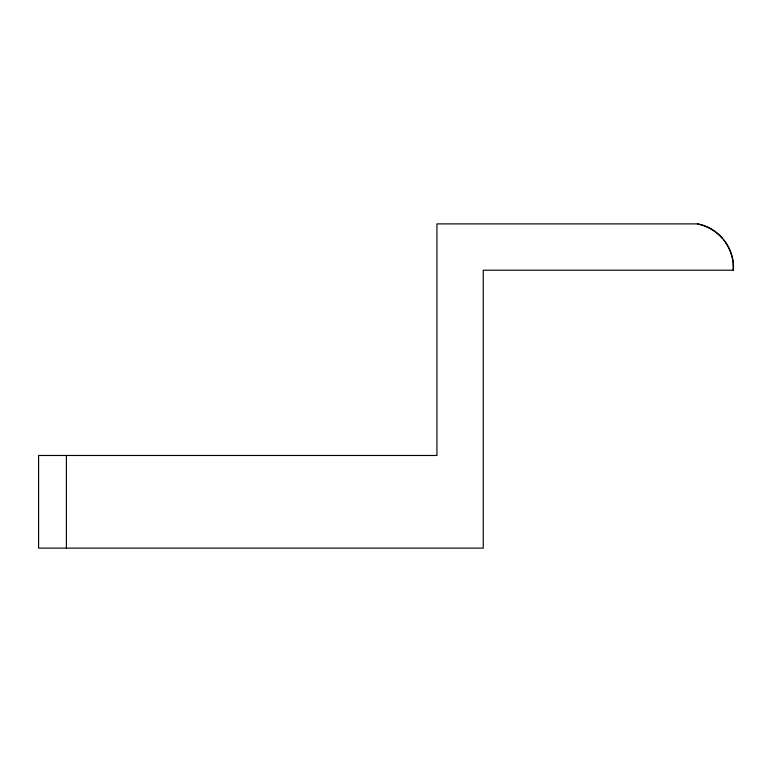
<?xml version="1.0" encoding="UTF-8"?>
<svg xmlns="http://www.w3.org/2000/svg" width="772" height="772" viewBox="0 0 772 772"><rect width="100%" height="100%" fill="white"/><g stroke="black" fill="none" stroke-linecap="round" stroke-linejoin="round"><path stroke-width="1.16" d="M697.367 223.89L436.933 223.89L436.933 455.48L38.6 455.48L38.6 548.11L483.253 548.11L483.253 270.21L733.361 270.21C735.195 248.545 718.8 227.46 697.367 223.89C707.084 225.916 716.213 231.079 722.592 238.741M723.991 240.343C730.515 248.796 733.882 259.537 733.361 270.21L733.361 264.564M66.392 455.48L66.392 548.11"/></g></svg>
